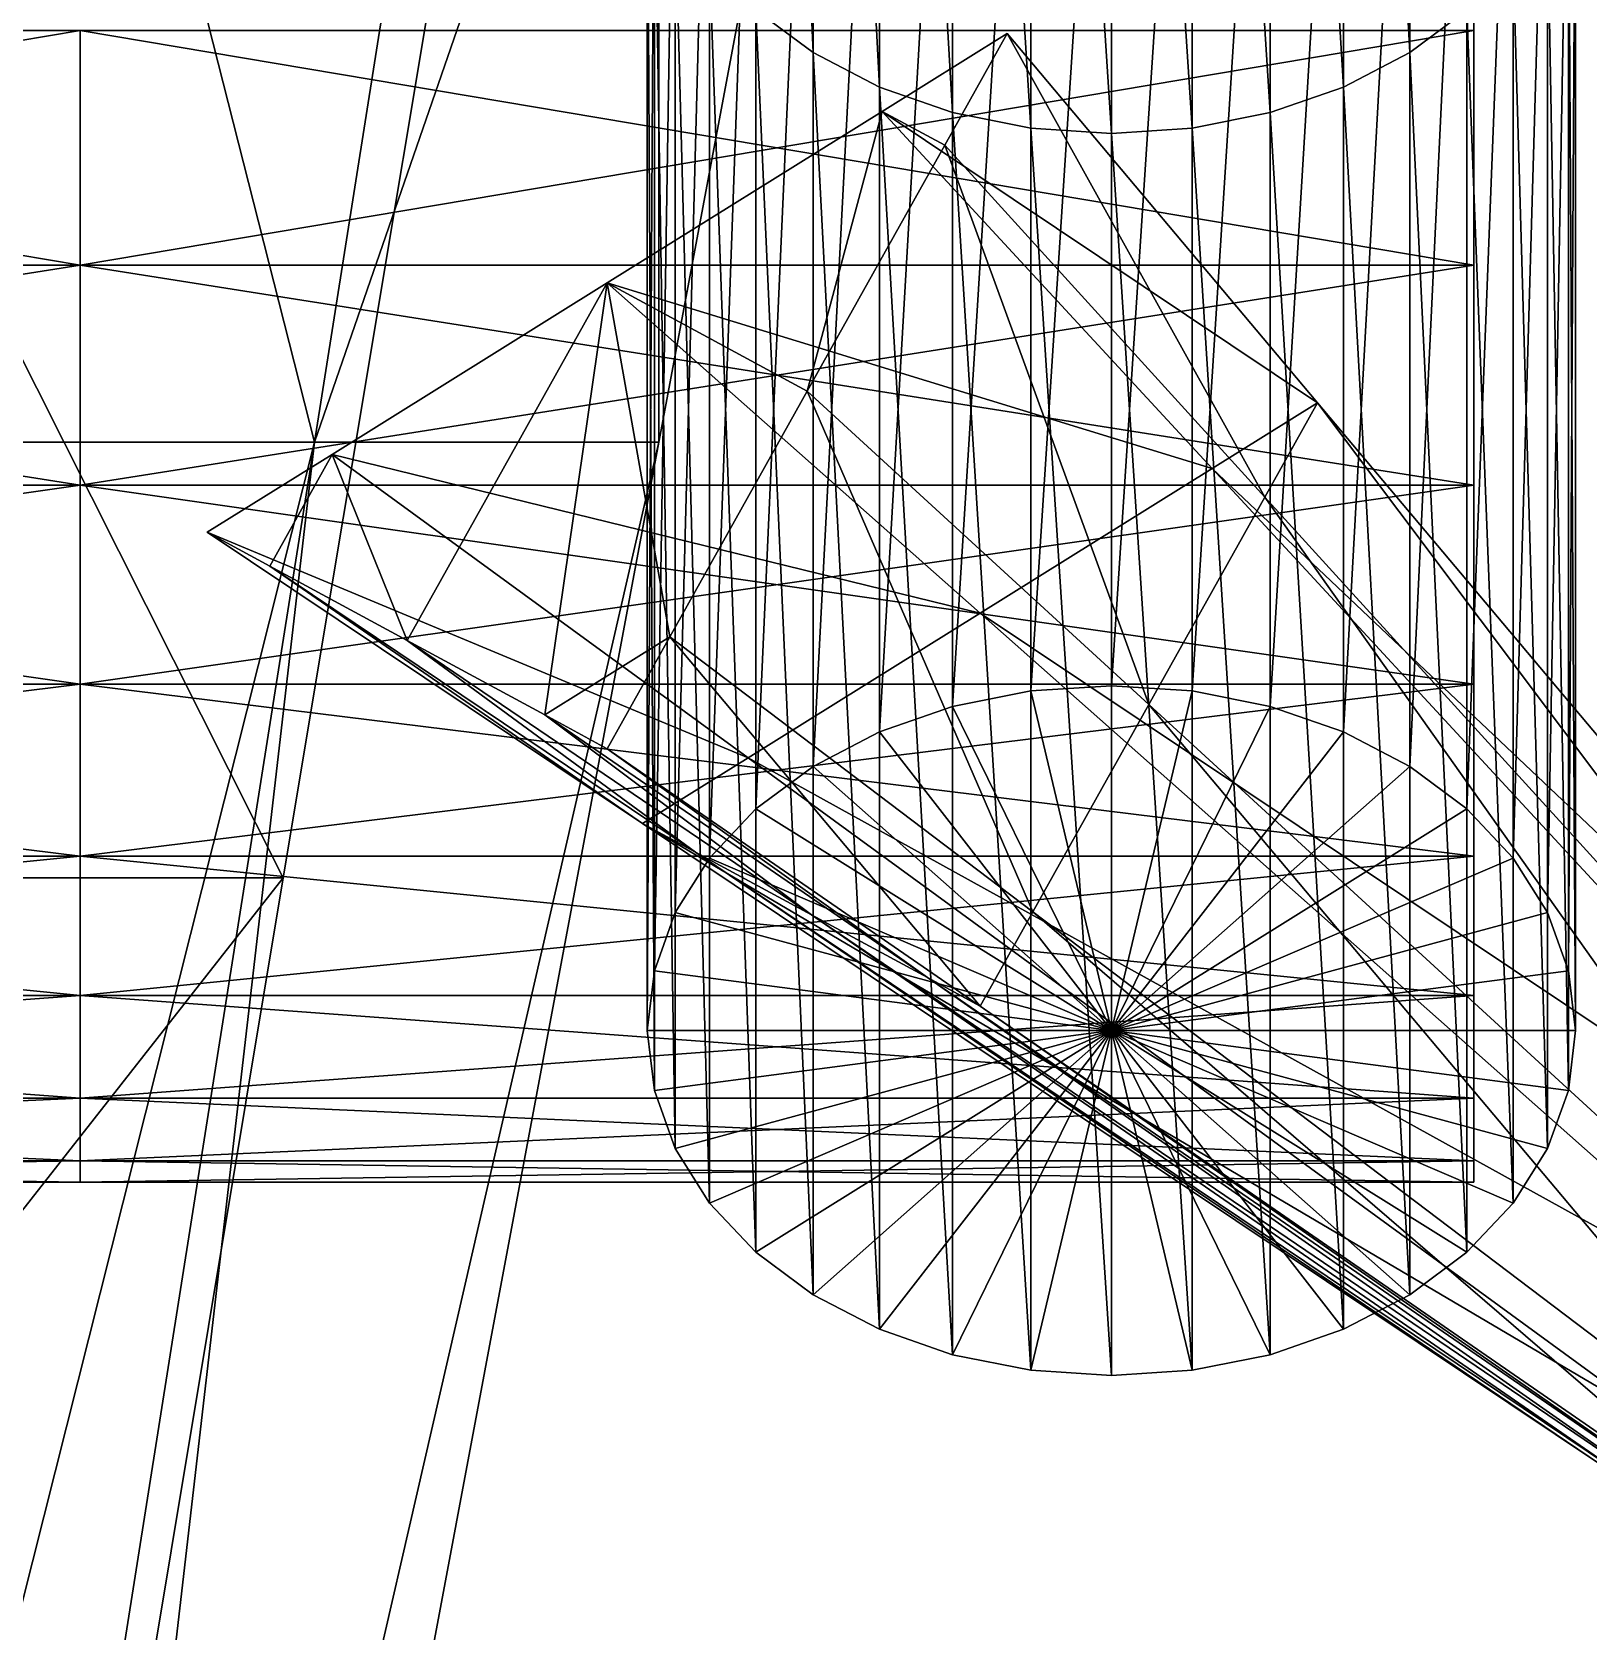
# Model space of a CAD drawing. Header units: metres. Extents: x -1.99 to 2.18, y -3.57 to 1.69.
# Drawn here: x 1.5396 to 1.8746, y 0.7754 to 1.1196 of the extents above; entities that cross this region are included whole.
import ezdxf

# ---------------------------------------------------------------- set-up
doc = ezdxf.new("R2010")
doc.units = ezdxf.units.M

msp = doc.modelspace()

# ---------------------------------------------------------------- linework, layer by layer
at = {"layer": 'Cylinder 2'}
for points in [[(1.69547, 1.39166, -0.33993), (1.70778, 1.11513, -0.05121), (1.70778, 1.38251, -0.34817)], [(1.69547, 1.39166, -0.33993), (1.69547, 1.12428, -0.04297), (1.70778, 1.11513, -0.05121)], [(1.70778, 1.38251, -0.34817), (1.72205, 1.10771, -0.05789), (1.72205, 1.37509, -0.35485)], [(1.70778, 1.38251, -0.34817), (1.70778, 1.11513, -0.05121), (1.72205, 1.10771, -0.05789)], [(1.82195, 1.37509, -0.35485), (1.83621, 1.11513, -0.05121), (1.83621, 1.38251, -0.34817)], [(1.83621, 1.38251, -0.34817), (1.83621, 1.11513, -0.05121), (1.84853, 1.12428, -0.04297)], [(1.72205, 1.37509, -0.35485), (1.73783, 1.10224, -0.06281), (1.73783, 1.36962, -0.35978)], [(1.72205, 1.37509, -0.35485), (1.72205, 1.10771, -0.05789), (1.73783, 1.10224, -0.06281)], [(1.80617, 1.36962, -0.35978), (1.82195, 1.10771, -0.05789), (1.82195, 1.37509, -0.35485)], [(1.82195, 1.37509, -0.35485), (1.82195, 1.10771, -0.05789), (1.83621, 1.11513, -0.05121)], [(1.73783, 1.36962, -0.35978), (1.75465, 1.09889, -0.06583), (1.75465, 1.36627, -0.36279)], [(1.73783, 1.36962, -0.35978), (1.73783, 1.10224, -0.06281), (1.75465, 1.09889, -0.06583)], [(1.78935, 1.36627, -0.36279), (1.80617, 1.10224, -0.06281), (1.80617, 1.36962, -0.35978)], [(1.80617, 1.36962, -0.35978), (1.80617, 1.10224, -0.06281), (1.82195, 1.10771, -0.05789)], [(1.75465, 1.36627, -0.36279), (1.772, 1.09776, -0.06685), (1.772, 1.36515, -0.36381)], [(1.75465, 1.36627, -0.36279), (1.75465, 1.09889, -0.06583), (1.772, 1.09776, -0.06685)], [(1.772, 1.36515, -0.36381), (1.78935, 1.09889, -0.06583), (1.78935, 1.36627, -0.36279)], [(1.772, 1.36515, -0.36381), (1.772, 1.09776, -0.06685), (1.78935, 1.09889, -0.06583)], [(1.78935, 1.36627, -0.36279), (1.78935, 1.09889, -0.06583), (1.80617, 1.10224, -0.06281)], [(1.772, 1.24624, 0.06685), (1.75465, 0.97773, 0.36279), (1.75465, 1.24511, 0.06583)], [(1.772, 1.24624, 0.06685), (1.772, 0.97886, 0.36381), (1.75465, 0.97773, 0.36279)], [(1.78935, 1.24511, 0.06583), (1.772, 0.97886, 0.36381), (1.772, 1.24624, 0.06685)], [(1.75465, 1.24511, 0.06583), (1.73783, 0.97438, 0.35978), (1.73783, 1.24176, 0.06281)], [(1.75465, 1.24511, 0.06583), (1.75465, 0.97773, 0.36279), (1.73783, 0.97438, 0.35978)], [(1.78935, 1.24511, 0.06583), (1.78935, 0.97773, 0.36279), (1.772, 0.97886, 0.36381)], [(1.80617, 1.24176, 0.06281), (1.78935, 0.97773, 0.36279), (1.78935, 1.24511, 0.06583)], [(1.73783, 1.24176, 0.06281), (1.72205, 0.96891, 0.35485), (1.72205, 1.23629, 0.05789)], [(1.73783, 1.24176, 0.06281), (1.73783, 0.97438, 0.35978), (1.72205, 0.96891, 0.35485)], [(1.80617, 1.24176, 0.06281), (1.80617, 0.97438, 0.35978), (1.78935, 0.97773, 0.36279)], [(1.82195, 1.23629, 0.05789), (1.80617, 0.97438, 0.35978), (1.80617, 1.24176, 0.06281)], [(1.72205, 1.23629, 0.05789), (1.70778, 0.96149, 0.34817), (1.70778, 1.22887, 0.05121)], [(1.72205, 1.23629, 0.05789), (1.72205, 0.96891, 0.35485), (1.70778, 0.96149, 0.34817)], [(1.82195, 1.23629, 0.05789), (1.82195, 0.96891, 0.35485), (1.80617, 0.97438, 0.35978)], [(1.83621, 1.22887, 0.05121), (1.82195, 0.96891, 0.35485), (1.82195, 1.23629, 0.05789)], [(1.70778, 1.22887, 0.05121), (1.69547, 0.95234, 0.33993), (1.69547, 1.21972, 0.04297)], [(1.70778, 1.22887, 0.05121), (1.70778, 0.96149, 0.34817), (1.69547, 0.95234, 0.33993)], [(1.83621, 1.22887, 0.05121), (1.83621, 0.96149, 0.34817), (1.82195, 0.96891, 0.35485)], [(1.84853, 1.21972, 0.04297), (1.83621, 0.96149, 0.34817), (1.83621, 1.22887, 0.05121)], [(1.69547, 1.21972, 0.04297), (1.68548, 0.94174, 0.33038), (1.68548, 1.20912, 0.03342)], [(1.69547, 1.21972, 0.04297), (1.69547, 0.95234, 0.33993), (1.68548, 0.94174, 0.33038)], [(1.84853, 1.21972, 0.04297), (1.84853, 0.95234, 0.33993), (1.83621, 0.96149, 0.34817)], [(1.85851, 1.20912, 0.03342), (1.84853, 0.95234, 0.33993), (1.84853, 1.21972, 0.04297)], [(1.68548, 1.20912, 0.03342), (1.67812, 0.93001, 0.31982), (1.67812, 1.19739, 0.02286)], [(1.68548, 1.20912, 0.03342), (1.68548, 0.94174, 0.33038), (1.67812, 0.93001, 0.31982)], [(1.85851, 1.20912, 0.03342), (1.85851, 0.94174, 0.33038), (1.84853, 0.95234, 0.33993)], [(1.86587, 1.19739, 0.02286), (1.85851, 0.94174, 0.33038), (1.85851, 1.20912, 0.03342)], [(1.67812, 1.19739, 0.02286), (1.67362, 0.91751, 0.30857), (1.67362, 1.18489, 0.01161)], [(1.67812, 1.19739, 0.02286), (1.67812, 0.93001, 0.31982), (1.67362, 0.91751, 0.30857)], [(1.86587, 1.19739, 0.02286), (1.86587, 0.93001, 0.31982), (1.85851, 0.94174, 0.33038)], [(1.87038, 1.18489, 0.01161), (1.86587, 0.93001, 0.31982), (1.86587, 1.19739, 0.02286)], [(1.67362, 1.18489, 0.01161), (1.6721, 0.90462, 0.29696), (1.6721, 1.172, 0)], [(1.67362, 1.18489, 0.01161), (1.67362, 0.91751, 0.30857), (1.6721, 0.90462, 0.29696)], [(1.87038, 1.18489, 0.01161), (1.87038, 0.91751, 0.30857), (1.86587, 0.93001, 0.31982)], [(1.8719, 1.172, 0), (1.87038, 0.91751, 0.30857), (1.87038, 1.18489, 0.01161)], [(1.6721, 1.172, 0), (1.67362, 0.89172, 0.28535), (1.67362, 1.15911, -0.01161)], [(1.6721, 1.172, 0), (1.6721, 0.90462, 0.29696), (1.67362, 0.89172, 0.28535)], [(1.8719, 1.172, 0), (1.8719, 0.90462, 0.29696), (1.87038, 0.91751, 0.30857)], [(1.87038, 1.15911, -0.01161), (1.8719, 0.90462, 0.29696), (1.8719, 1.172, 0)], [(1.67362, 1.15911, -0.01161), (1.67812, 0.87922, 0.2741), (1.67812, 1.14661, -0.02286)], [(1.67362, 1.15911, -0.01161), (1.67362, 0.89172, 0.28535), (1.67812, 0.87922, 0.2741)], [(1.86587, 1.14661, -0.02286), (1.87038, 0.89172, 0.28535), (1.87038, 1.15911, -0.01161)], [(1.87038, 1.15911, -0.01161), (1.87038, 0.89172, 0.28535), (1.8719, 0.90462, 0.29696)], [(1.67812, 1.14661, -0.02286), (1.68548, 0.8675, 0.26354), (1.68548, 1.13488, -0.03342)], [(1.67812, 1.14661, -0.02286), (1.67812, 0.87922, 0.2741), (1.68548, 0.8675, 0.26354)], [(1.85851, 1.13488, -0.03342), (1.86587, 0.87922, 0.2741), (1.86587, 1.14661, -0.02286)], [(1.86587, 1.14661, -0.02286), (1.86587, 0.87922, 0.2741), (1.87038, 0.89172, 0.28535)], [(1.68548, 1.13488, -0.03342), (1.69547, 0.8569, 0.25399), (1.69547, 1.12428, -0.04297)], [(1.68548, 1.13488, -0.03342), (1.68548, 0.8675, 0.26354), (1.69547, 0.8569, 0.25399)], [(1.84853, 1.12428, -0.04297), (1.85851, 0.8675, 0.26354), (1.85851, 1.13488, -0.03342)], [(1.85851, 1.13488, -0.03342), (1.85851, 0.8675, 0.26354), (1.86587, 0.87922, 0.2741)], [(1.69547, 1.12428, -0.04297), (1.70778, 0.84774, 0.24575), (1.70778, 1.11513, -0.05121)], [(1.69547, 1.12428, -0.04297), (1.69547, 0.8569, 0.25399), (1.70778, 0.84774, 0.24575)], [(1.83621, 1.11513, -0.05121), (1.84853, 0.8569, 0.25399), (1.84853, 1.12428, -0.04297)], [(1.84853, 1.12428, -0.04297), (1.84853, 0.8569, 0.25399), (1.85851, 0.8675, 0.26354)], [(1.70778, 1.11513, -0.05121), (1.72205, 0.84032, 0.23907), (1.72205, 1.10771, -0.05789)], [(1.70778, 1.11513, -0.05121), (1.70778, 0.84774, 0.24575), (1.72205, 0.84032, 0.23907)], [(1.82195, 1.10771, -0.05789), (1.83621, 0.84774, 0.24575), (1.83621, 1.11513, -0.05121)], [(1.83621, 1.11513, -0.05121), (1.83621, 0.84774, 0.24575), (1.84853, 0.8569, 0.25399)], [(1.72205, 1.10771, -0.05789), (1.73783, 0.83485, 0.23415), (1.73783, 1.10224, -0.06281)], [(1.72205, 1.10771, -0.05789), (1.72205, 0.84032, 0.23907), (1.73783, 0.83485, 0.23415)], [(1.80617, 1.10224, -0.06281), (1.82195, 0.84032, 0.23907), (1.82195, 1.10771, -0.05789)], [(1.82195, 1.10771, -0.05789), (1.82195, 0.84032, 0.23907), (1.83621, 0.84774, 0.24575)], [(1.73783, 1.10224, -0.06281), (1.75465, 0.8315, 0.23113), (1.75465, 1.09889, -0.06583)], [(1.73783, 1.10224, -0.06281), (1.73783, 0.83485, 0.23415), (1.75465, 0.8315, 0.23113)], [(1.78935, 1.09889, -0.06583), (1.80617, 0.83485, 0.23415), (1.80617, 1.10224, -0.06281)], [(1.80617, 1.10224, -0.06281), (1.80617, 0.83485, 0.23415), (1.82195, 0.84032, 0.23907)], [(1.75465, 1.09889, -0.06583), (1.772, 0.83038, 0.23011), (1.772, 1.09776, -0.06685)], [(1.75465, 1.09889, -0.06583), (1.75465, 0.8315, 0.23113), (1.772, 0.83038, 0.23011)], [(1.772, 1.09776, -0.06685), (1.78935, 0.8315, 0.23113), (1.78935, 1.09889, -0.06583)], [(1.78935, 1.09889, -0.06583), (1.78935, 0.8315, 0.23113), (1.80617, 0.83485, 0.23415)], [(1.772, 1.09776, -0.06685), (1.772, 0.83038, 0.23011), (1.78935, 0.8315, 0.23113)], [(1.75465, 0.97773, 0.36279), (1.73783, 0.97438, 0.35978), (1.73783, 0.97438, 0.35978)], [(1.75465, 0.97773, 0.36279), (1.75465, 0.97773, 0.36279), (1.73783, 0.97438, 0.35978)], [(1.75465, 0.97773, 0.36279), (1.772, 0.90462, 0.29696), (1.73783, 0.97438, 0.35978)], [(1.772, 0.97886, 0.36381), (1.75465, 0.97773, 0.36279), (1.75465, 0.97773, 0.36279)], [(1.772, 0.97886, 0.36381), (1.772, 0.97886, 0.36381), (1.75465, 0.97773, 0.36279)], [(1.772, 0.97886, 0.36381), (1.772, 0.90462, 0.29696), (1.75465, 0.97773, 0.36279)], [(1.75465, 0.97773, 0.36279), (1.772, 0.90462, 0.29696), (1.772, 0.90462, 0.29696)], [(1.772, 0.97886, 0.36381), (1.772, 0.90462, 0.29696), (1.772, 0.90462, 0.29696)], [(1.78935, 0.97773, 0.36279), (1.772, 0.97886, 0.36381), (1.772, 0.97886, 0.36381)], [(1.78935, 0.97773, 0.36279), (1.78935, 0.97773, 0.36279), (1.772, 0.97886, 0.36381)], [(1.78935, 0.97773, 0.36279), (1.772, 0.90462, 0.29696), (1.772, 0.97886, 0.36381)], [(1.78935, 0.97773, 0.36279), (1.772, 0.90462, 0.29696), (1.772, 0.90462, 0.29696)], [(1.80617, 0.97438, 0.35978), (1.772, 0.90462, 0.29696), (1.78935, 0.97773, 0.36279)], [(1.80617, 0.97438, 0.35978), (1.78935, 0.97773, 0.36279), (1.78935, 0.97773, 0.36279)], [(1.80617, 0.97438, 0.35978), (1.80617, 0.97438, 0.35978), (1.78935, 0.97773, 0.36279)], [(1.73783, 0.97438, 0.35978), (1.72205, 0.96891, 0.35485), (1.72205, 0.96891, 0.35485)], [(1.73783, 0.97438, 0.35978), (1.73783, 0.97438, 0.35978), (1.72205, 0.96891, 0.35485)], [(1.73783, 0.97438, 0.35978), (1.772, 0.90462, 0.29696), (1.72205, 0.96891, 0.35485)], [(1.73783, 0.97438, 0.35978), (1.772, 0.90462, 0.29696), (1.772, 0.90462, 0.29696)], [(1.80617, 0.97438, 0.35978), (1.772, 0.90462, 0.29696), (1.772, 0.90462, 0.29696)], [(1.82195, 0.96891, 0.35485), (1.772, 0.90462, 0.29696), (1.80617, 0.97438, 0.35978)], [(1.82195, 0.96891, 0.35485), (1.80617, 0.97438, 0.35978), (1.80617, 0.97438, 0.35978)], [(1.82195, 0.96891, 0.35485), (1.82195, 0.96891, 0.35485), (1.80617, 0.97438, 0.35978)], [(1.72205, 0.96891, 0.35485), (1.70778, 0.96149, 0.34817), (1.70778, 0.96149, 0.34817)], [(1.72205, 0.96891, 0.35485), (1.72205, 0.96891, 0.35485), (1.70778, 0.96149, 0.34817)], [(1.72205, 0.96891, 0.35485), (1.772, 0.90462, 0.29696), (1.70778, 0.96149, 0.34817)], [(1.72205, 0.96891, 0.35485), (1.772, 0.90462, 0.29696), (1.772, 0.90462, 0.29696)], [(1.82195, 0.96891, 0.35485), (1.772, 0.90462, 0.29696), (1.772, 0.90462, 0.29696)], [(1.83621, 0.96149, 0.34817), (1.772, 0.90462, 0.29696), (1.82195, 0.96891, 0.35485)], [(1.83621, 0.96149, 0.34817), (1.82195, 0.96891, 0.35485), (1.82195, 0.96891, 0.35485)], [(1.83621, 0.96149, 0.34817), (1.83621, 0.96149, 0.34817), (1.82195, 0.96891, 0.35485)], [(1.70778, 0.96149, 0.34817), (1.69547, 0.95234, 0.33993), (1.69547, 0.95234, 0.33993)], [(1.70778, 0.96149, 0.34817), (1.70778, 0.96149, 0.34817), (1.69547, 0.95234, 0.33993)], [(1.70778, 0.96149, 0.34817), (1.772, 0.90462, 0.29696), (1.69547, 0.95234, 0.33993)], [(1.70778, 0.96149, 0.34817), (1.772, 0.90462, 0.29696), (1.772, 0.90462, 0.29696)], [(1.83621, 0.96149, 0.34817), (1.772, 0.90462, 0.29696), (1.772, 0.90462, 0.29696)], [(1.84853, 0.95234, 0.33993), (1.772, 0.90462, 0.29696), (1.83621, 0.96149, 0.34817)], [(1.84853, 0.95234, 0.33993), (1.83621, 0.96149, 0.34817), (1.83621, 0.96149, 0.34817)], [(1.84853, 0.95234, 0.33993), (1.84853, 0.95234, 0.33993), (1.83621, 0.96149, 0.34817)], [(1.69547, 0.95234, 0.33993), (1.68548, 0.94174, 0.33038), (1.68548, 0.94174, 0.33038)], [(1.69547, 0.95234, 0.33993), (1.69547, 0.95234, 0.33993), (1.68548, 0.94174, 0.33038)], [(1.69547, 0.95234, 0.33993), (1.772, 0.90462, 0.29696), (1.68548, 0.94174, 0.33038)], [(1.69547, 0.95234, 0.33993), (1.772, 0.90462, 0.29696), (1.772, 0.90462, 0.29696)], [(1.85851, 0.94174, 0.33038), (1.772, 0.90462, 0.29696), (1.84853, 0.95234, 0.33993)], [(1.84853, 0.95234, 0.33993), (1.772, 0.90462, 0.29696), (1.772, 0.90462, 0.29696)], [(1.85851, 0.94174, 0.33038), (1.84853, 0.95234, 0.33993), (1.84853, 0.95234, 0.33993)], [(1.85851, 0.94174, 0.33038), (1.85851, 0.94174, 0.33038), (1.84853, 0.95234, 0.33993)], [(1.68548, 0.94174, 0.33038), (1.67812, 0.93001, 0.31982), (1.67812, 0.93001, 0.31982)], [(1.68548, 0.94174, 0.33038), (1.68548, 0.94174, 0.33038), (1.67812, 0.93001, 0.31982)], [(1.68548, 0.94174, 0.33038), (1.772, 0.90462, 0.29696), (1.67812, 0.93001, 0.31982)], [(1.68548, 0.94174, 0.33038), (1.772, 0.90462, 0.29696), (1.772, 0.90462, 0.29696)], [(1.85851, 0.94174, 0.33038), (1.772, 0.90462, 0.29696), (1.772, 0.90462, 0.29696)], [(1.86587, 0.93001, 0.31982), (1.772, 0.90462, 0.29696), (1.85851, 0.94174, 0.33038)], [(1.86587, 0.93001, 0.31982), (1.85851, 0.94174, 0.33038), (1.85851, 0.94174, 0.33038)], [(1.86587, 0.93001, 0.31982), (1.86587, 0.93001, 0.31982), (1.85851, 0.94174, 0.33038)], [(1.67812, 0.93001, 0.31982), (1.67362, 0.91751, 0.30857), (1.67362, 0.91751, 0.30857)], [(1.67812, 0.93001, 0.31982), (1.67812, 0.93001, 0.31982), (1.67362, 0.91751, 0.30857)], [(1.67812, 0.93001, 0.31982), (1.772, 0.90462, 0.29696), (1.67362, 0.91751, 0.30857)], [(1.67812, 0.93001, 0.31982), (1.772, 0.90462, 0.29696), (1.772, 0.90462, 0.29696)], [(1.86587, 0.93001, 0.31982), (1.772, 0.90462, 0.29696), (1.772, 0.90462, 0.29696)], [(1.87038, 0.91751, 0.30857), (1.772, 0.90462, 0.29696), (1.86587, 0.93001, 0.31982)], [(1.87038, 0.91751, 0.30857), (1.86587, 0.93001, 0.31982), (1.86587, 0.93001, 0.31982)], [(1.87038, 0.91751, 0.30857), (1.87038, 0.91751, 0.30857), (1.86587, 0.93001, 0.31982)], [(1.67362, 0.91751, 0.30857), (1.6721, 0.90462, 0.29696), (1.6721, 0.90462, 0.29696)], [(1.67362, 0.91751, 0.30857), (1.67362, 0.91751, 0.30857), (1.6721, 0.90462, 0.29696)], [(1.67362, 0.91751, 0.30857), (1.772, 0.90462, 0.29696), (1.6721, 0.90462, 0.29696)], [(1.67362, 0.91751, 0.30857), (1.772, 0.90462, 0.29696), (1.772, 0.90462, 0.29696)], [(1.87038, 0.91751, 0.30857), (1.772, 0.90462, 0.29696), (1.772, 0.90462, 0.29696)], [(1.8719, 0.90462, 0.29696), (1.772, 0.90462, 0.29696), (1.87038, 0.91751, 0.30857)], [(1.8719, 0.90462, 0.29696), (1.87038, 0.91751, 0.30857), (1.87038, 0.91751, 0.30857)], [(1.8719, 0.90462, 0.29696), (1.8719, 0.90462, 0.29696), (1.87038, 0.91751, 0.30857)], [(1.6721, 0.90462, 0.29696), (1.67362, 0.89172, 0.28535), (1.67362, 0.89172, 0.28535)], [(1.6721, 0.90462, 0.29696), (1.6721, 0.90462, 0.29696), (1.67362, 0.89172, 0.28535)], [(1.6721, 0.90462, 0.29696), (1.772, 0.90462, 0.29696), (1.67362, 0.89172, 0.28535)], [(1.6721, 0.90462, 0.29696), (1.772, 0.90462, 0.29696), (1.772, 0.90462, 0.29696)], [(1.67362, 0.89172, 0.28535), (1.772, 0.90462, 0.29696), (1.67812, 0.87922, 0.2741)], [(1.67362, 0.89172, 0.28535), (1.772, 0.90462, 0.29696), (1.772, 0.90462, 0.29696)], [(1.67812, 0.87922, 0.2741), (1.772, 0.90462, 0.29696), (1.68548, 0.8675, 0.26354)], [(1.67812, 0.87922, 0.2741), (1.772, 0.90462, 0.29696), (1.772, 0.90462, 0.29696)], [(1.68548, 0.8675, 0.26354), (1.772, 0.90462, 0.29696), (1.69547, 0.8569, 0.25399)], [(1.68548, 0.8675, 0.26354), (1.772, 0.90462, 0.29696), (1.772, 0.90462, 0.29696)], [(1.69547, 0.8569, 0.25399), (1.772, 0.90462, 0.29696), (1.70778, 0.84774, 0.24575)], [(1.69547, 0.8569, 0.25399), (1.772, 0.90462, 0.29696), (1.772, 0.90462, 0.29696)], [(1.70778, 0.84774, 0.24575), (1.772, 0.90462, 0.29696), (1.72205, 0.84032, 0.23907)], [(1.70778, 0.84774, 0.24575), (1.772, 0.90462, 0.29696), (1.772, 0.90462, 0.29696)], [(1.72205, 0.84032, 0.23907), (1.772, 0.90462, 0.29696), (1.73783, 0.83485, 0.23415)], [(1.72205, 0.84032, 0.23907), (1.772, 0.90462, 0.29696), (1.772, 0.90462, 0.29696)], [(1.73783, 0.83485, 0.23415), (1.772, 0.90462, 0.29696), (1.75465, 0.8315, 0.23113)], [(1.73783, 0.83485, 0.23415), (1.772, 0.90462, 0.29696), (1.772, 0.90462, 0.29696)], [(1.75465, 0.8315, 0.23113), (1.772, 0.90462, 0.29696), (1.772, 0.83038, 0.23011)], [(1.75465, 0.8315, 0.23113), (1.772, 0.90462, 0.29696), (1.772, 0.90462, 0.29696)], [(1.8719, 0.90462, 0.29696), (1.772, 0.90462, 0.29696), (1.772, 0.90462, 0.29696)], [(1.87038, 0.89172, 0.28535), (1.772, 0.90462, 0.29696), (1.8719, 0.90462, 0.29696)], [(1.87038, 0.89172, 0.28535), (1.772, 0.90462, 0.29696), (1.772, 0.90462, 0.29696)], [(1.86587, 0.87922, 0.2741), (1.772, 0.90462, 0.29696), (1.87038, 0.89172, 0.28535)], [(1.86587, 0.87922, 0.2741), (1.772, 0.90462, 0.29696), (1.772, 0.90462, 0.29696)], [(1.85851, 0.8675, 0.26354), (1.772, 0.90462, 0.29696), (1.86587, 0.87922, 0.2741)], [(1.85851, 0.8675, 0.26354), (1.772, 0.90462, 0.29696), (1.772, 0.90462, 0.29696)], [(1.84853, 0.8569, 0.25399), (1.772, 0.90462, 0.29696), (1.85851, 0.8675, 0.26354)], [(1.84853, 0.8569, 0.25399), (1.772, 0.90462, 0.29696), (1.772, 0.90462, 0.29696)], [(1.83621, 0.84774, 0.24575), (1.772, 0.90462, 0.29696), (1.84853, 0.8569, 0.25399)], [(1.83621, 0.84774, 0.24575), (1.772, 0.90462, 0.29696), (1.772, 0.90462, 0.29696)], [(1.82195, 0.84032, 0.23907), (1.772, 0.90462, 0.29696), (1.83621, 0.84774, 0.24575)], [(1.82195, 0.84032, 0.23907), (1.772, 0.90462, 0.29696), (1.772, 0.90462, 0.29696)], [(1.80617, 0.83485, 0.23415), (1.772, 0.90462, 0.29696), (1.82195, 0.84032, 0.23907)], [(1.80617, 0.83485, 0.23415), (1.772, 0.90462, 0.29696), (1.772, 0.90462, 0.29696)], [(1.78935, 0.8315, 0.23113), (1.772, 0.90462, 0.29696), (1.80617, 0.83485, 0.23415)], [(1.78935, 0.8315, 0.23113), (1.772, 0.90462, 0.29696), (1.772, 0.90462, 0.29696)], [(1.772, 0.83038, 0.23011), (1.772, 0.90462, 0.29696), (1.78935, 0.8315, 0.23113)], [(1.772, 0.83038, 0.23011), (1.772, 0.90462, 0.29696), (1.772, 0.90462, 0.29696)], [(1.87038, 0.89172, 0.28535), (1.8719, 0.90462, 0.29696), (1.8719, 0.90462, 0.29696)], [(1.87038, 0.89172, 0.28535), (1.87038, 0.89172, 0.28535), (1.8719, 0.90462, 0.29696)], [(1.67362, 0.89172, 0.28535), (1.67812, 0.87922, 0.2741), (1.67812, 0.87922, 0.2741)], [(1.67362, 0.89172, 0.28535), (1.67362, 0.89172, 0.28535), (1.67812, 0.87922, 0.2741)], [(1.86587, 0.87922, 0.2741), (1.87038, 0.89172, 0.28535), (1.87038, 0.89172, 0.28535)], [(1.86587, 0.87922, 0.2741), (1.86587, 0.87922, 0.2741), (1.87038, 0.89172, 0.28535)], [(1.67812, 0.87922, 0.2741), (1.68548, 0.8675, 0.26354), (1.68548, 0.8675, 0.26354)], [(1.67812, 0.87922, 0.2741), (1.67812, 0.87922, 0.2741), (1.68548, 0.8675, 0.26354)], [(1.85851, 0.8675, 0.26354), (1.86587, 0.87922, 0.2741), (1.86587, 0.87922, 0.2741)], [(1.85851, 0.8675, 0.26354), (1.85851, 0.8675, 0.26354), (1.86587, 0.87922, 0.2741)], [(1.68548, 0.8675, 0.26354), (1.69547, 0.8569, 0.25399), (1.69547, 0.8569, 0.25399)], [(1.68548, 0.8675, 0.26354), (1.68548, 0.8675, 0.26354), (1.69547, 0.8569, 0.25399)], [(1.84853, 0.8569, 0.25399), (1.85851, 0.8675, 0.26354), (1.85851, 0.8675, 0.26354)], [(1.84853, 0.8569, 0.25399), (1.84853, 0.8569, 0.25399), (1.85851, 0.8675, 0.26354)], [(1.69547, 0.8569, 0.25399), (1.70778, 0.84774, 0.24575), (1.70778, 0.84774, 0.24575)], [(1.69547, 0.8569, 0.25399), (1.69547, 0.8569, 0.25399), (1.70778, 0.84774, 0.24575)], [(1.83621, 0.84774, 0.24575), (1.84853, 0.8569, 0.25399), (1.84853, 0.8569, 0.25399)], [(1.83621, 0.84774, 0.24575), (1.83621, 0.84774, 0.24575), (1.84853, 0.8569, 0.25399)], [(1.70778, 0.84774, 0.24575), (1.72205, 0.84032, 0.23907), (1.72205, 0.84032, 0.23907)], [(1.70778, 0.84774, 0.24575), (1.70778, 0.84774, 0.24575), (1.72205, 0.84032, 0.23907)], [(1.82195, 0.84032, 0.23907), (1.83621, 0.84774, 0.24575), (1.83621, 0.84774, 0.24575)], [(1.82195, 0.84032, 0.23907), (1.82195, 0.84032, 0.23907), (1.83621, 0.84774, 0.24575)], [(1.72205, 0.84032, 0.23907), (1.73783, 0.83485, 0.23415), (1.73783, 0.83485, 0.23415)], [(1.72205, 0.84032, 0.23907), (1.72205, 0.84032, 0.23907), (1.73783, 0.83485, 0.23415)], [(1.80617, 0.83485, 0.23415), (1.82195, 0.84032, 0.23907), (1.82195, 0.84032, 0.23907)], [(1.80617, 0.83485, 0.23415), (1.80617, 0.83485, 0.23415), (1.82195, 0.84032, 0.23907)], [(1.73783, 0.83485, 0.23415), (1.75465, 0.8315, 0.23113), (1.75465, 0.8315, 0.23113)], [(1.73783, 0.83485, 0.23415), (1.73783, 0.83485, 0.23415), (1.75465, 0.8315, 0.23113)], [(1.78935, 0.8315, 0.23113), (1.80617, 0.83485, 0.23415), (1.80617, 0.83485, 0.23415)], [(1.78935, 0.8315, 0.23113), (1.78935, 0.8315, 0.23113), (1.80617, 0.83485, 0.23415)], [(1.75465, 0.8315, 0.23113), (1.772, 0.83038, 0.23011), (1.772, 0.83038, 0.23011)], [(1.75465, 0.8315, 0.23113), (1.75465, 0.8315, 0.23113), (1.772, 0.83038, 0.23011)], [(1.772, 0.83038, 0.23011), (1.78935, 0.8315, 0.23113), (1.78935, 0.8315, 0.23113)], [(1.772, 0.83038, 0.23011), (1.772, 0.83038, 0.23011), (1.78935, 0.8315, 0.23113)]]:
    msp.add_3dface(points, dxfattribs=at)
at = {"layer": 'Cylinder 3'}
for points in [[(1.85, 1.172, 0), (1.85, 1.06939, 0.28191), (1.85, 1.11991, 0.29544)], [(1.85, 1.172, 0), (1.85, 1.06939, 0.28191), (1.85, 1.172, 0)], [(1.85, 1.172, 0), (1.85, 1.022, 0.25981), (1.85, 1.06939, 0.28191)], [(1.85, 1.172, 0), (1.85, 1.022, 0.25981), (1.85, 1.172, 0)], [(1.85, 1.172, 0), (1.85, 0.97916, 0.22981), (1.85, 1.022, 0.25981)], [(1.85, 1.172, 0), (1.85, 0.97916, 0.22981), (1.85, 1.172, 0)], [(1.85, 1.172, 0), (1.85, 0.94219, 0.19284), (1.85, 0.97916, 0.22981)], [(1.85, 1.172, 0), (1.85, 0.94219, 0.19284), (1.85, 1.172, 0)], [(1.85, 1.172, 0), (1.85, 0.91219, 0.15), (1.85, 0.94219, 0.19284)], [(1.85, 1.172, 0), (1.85, 0.91219, 0.15), (1.85, 1.172, 0)], [(1.85, 1.172, 0), (1.85, 0.89009, 0.10261), (1.85, 0.91219, 0.15)], [(1.85, 1.172, 0), (1.85, 0.89009, 0.10261), (1.85, 1.172, 0)], [(1.85, 1.172, 0), (1.85, 0.87656, 0.05209), (1.85, 0.89009, 0.10261)], [(1.85, 1.172, 0), (1.85, 0.87656, 0.05209), (1.85, 1.172, 0)], [(1.85, 1.172, 0), (1.85, 0.872, 0), (1.85, 0.87656, 0.05209)], [(1.85, 1.172, 0), (1.85, 0.872, 0), (1.85, 1.172, 0)], [(1.85, 1.172, 0), (1.85, 0.87656, -0.05209), (1.85, 0.872, 0)], [(1.85, 1.172, 0), (1.85, 0.87656, -0.05209), (1.85, 1.172, 0)], [(1.85, 1.172, 0), (1.85, 0.89009, -0.10261), (1.85, 0.87656, -0.05209)], [(1.85, 1.172, 0), (1.85, 0.89009, -0.10261), (1.85, 1.172, 0)], [(1.85, 1.172, 0), (1.85, 0.91219, -0.15), (1.85, 0.89009, -0.10261)], [(1.85, 1.172, 0), (1.85, 0.91219, -0.15), (1.85, 1.172, 0)], [(1.85, 1.172, 0), (1.85, 0.94219, -0.19284), (1.85, 0.91219, -0.15)], [(1.85, 1.172, 0), (1.85, 0.94219, -0.19284), (1.85, 1.172, 0)], [(1.85, 1.172, 0), (1.85, 0.97916, -0.22981), (1.85, 0.94219, -0.19284)], [(1.85, 1.172, 0), (1.85, 0.97916, -0.22981), (1.85, 1.172, 0)], [(1.85, 1.172, 0), (1.85, 1.022, -0.25981), (1.85, 0.97916, -0.22981)], [(1.85, 1.172, 0), (1.85, 1.022, -0.25981), (1.85, 1.172, 0)], [(1.85, 1.172, 0), (1.85, 1.06939, -0.28191), (1.85, 1.022, -0.25981)], [(1.85, 1.172, 0), (1.85, 1.06939, -0.28191), (1.85, 1.172, 0)], [(1.85, 1.172, 0), (1.85, 1.11991, -0.29544), (1.85, 1.06939, -0.28191)], [(1.55, 1.06939, 0.28191), (1.25, 1.11991, 0.29544), (1.55, 1.11991, 0.29544)], [(1.55, 1.06939, 0.28191), (1.25, 1.06939, 0.28191), (1.25, 1.11991, 0.29544)], [(1.55, 1.11991, -0.29544), (1.25, 1.06939, -0.28191), (1.55, 1.06939, -0.28191)], [(1.55, 1.11991, -0.29544), (1.25, 1.11991, -0.29544), (1.25, 1.06939, -0.28191)], [(1.85, 1.06939, 0.28191), (1.55, 1.11991, 0.29544), (1.85, 1.11991, 0.29544)], [(1.85, 1.06939, 0.28191), (1.55, 1.06939, 0.28191), (1.55, 1.11991, 0.29544)], [(1.85, 1.11991, -0.29544), (1.55, 1.06939, -0.28191), (1.85, 1.06939, -0.28191)], [(1.85, 1.11991, -0.29544), (1.55, 1.11991, -0.29544), (1.55, 1.06939, -0.28191)], [(1.85, 1.06939, 0.28191), (1.85, 1.11991, 0.29544), (1.85, 1.11991, 0.29544)], [(1.85, 1.06939, 0.28191), (1.85, 1.06939, 0.28191), (1.85, 1.11991, 0.29544)], [(1.85, 1.11991, -0.29544), (1.85, 1.06939, -0.28191), (1.85, 1.06939, -0.28191)], [(1.85, 1.11991, -0.29544), (1.85, 1.11991, -0.29544), (1.85, 1.06939, -0.28191)], [(1.55, 1.022, 0.25981), (1.25, 1.06939, 0.28191), (1.55, 1.06939, 0.28191)], [(1.55, 1.022, 0.25981), (1.25, 1.022, 0.25981), (1.25, 1.06939, 0.28191)], [(1.55, 1.06939, -0.28191), (1.25, 1.022, -0.25981), (1.55, 1.022, -0.25981)], [(1.55, 1.06939, -0.28191), (1.25, 1.06939, -0.28191), (1.25, 1.022, -0.25981)], [(1.85, 1.022, 0.25981), (1.55, 1.06939, 0.28191), (1.85, 1.06939, 0.28191)], [(1.85, 1.022, 0.25981), (1.55, 1.022, 0.25981), (1.55, 1.06939, 0.28191)], [(1.85, 1.06939, -0.28191), (1.55, 1.022, -0.25981), (1.85, 1.022, -0.25981)], [(1.85, 1.06939, -0.28191), (1.55, 1.06939, -0.28191), (1.55, 1.022, -0.25981)], [(1.85, 1.022, 0.25981), (1.85, 1.06939, 0.28191), (1.85, 1.06939, 0.28191)], [(1.85, 1.022, 0.25981), (1.85, 1.022, 0.25981), (1.85, 1.06939, 0.28191)], [(1.85, 1.06939, -0.28191), (1.85, 1.022, -0.25981), (1.85, 1.022, -0.25981)], [(1.85, 1.06939, -0.28191), (1.85, 1.06939, -0.28191), (1.85, 1.022, -0.25981)], [(1.55, 0.97916, 0.22981), (1.25, 1.022, 0.25981), (1.55, 1.022, 0.25981)], [(1.55, 0.97916, 0.22981), (1.25, 0.97916, 0.22981), (1.25, 1.022, 0.25981)], [(1.55, 1.022, -0.25981), (1.25, 0.97916, -0.22981), (1.55, 0.97916, -0.22981)], [(1.55, 1.022, -0.25981), (1.25, 1.022, -0.25981), (1.25, 0.97916, -0.22981)], [(1.85, 0.97916, 0.22981), (1.55, 1.022, 0.25981), (1.85, 1.022, 0.25981)], [(1.85, 0.97916, 0.22981), (1.55, 0.97916, 0.22981), (1.55, 1.022, 0.25981)], [(1.85, 1.022, -0.25981), (1.55, 0.97916, -0.22981), (1.85, 0.97916, -0.22981)], [(1.85, 1.022, -0.25981), (1.55, 1.022, -0.25981), (1.55, 0.97916, -0.22981)], [(1.85, 0.97916, 0.22981), (1.85, 1.022, 0.25981), (1.85, 1.022, 0.25981)], [(1.85, 0.97916, 0.22981), (1.85, 0.97916, 0.22981), (1.85, 1.022, 0.25981)], [(1.85, 1.022, -0.25981), (1.85, 0.97916, -0.22981), (1.85, 0.97916, -0.22981)], [(1.85, 1.022, -0.25981), (1.85, 1.022, -0.25981), (1.85, 0.97916, -0.22981)], [(1.55, 0.94219, 0.19284), (1.25, 0.97916, 0.22981), (1.55, 0.97916, 0.22981)], [(1.55, 0.94219, 0.19284), (1.25, 0.94219, 0.19284), (1.25, 0.97916, 0.22981)], [(1.55, 0.97916, -0.22981), (1.25, 0.94219, -0.19284), (1.55, 0.94219, -0.19284)], [(1.55, 0.97916, -0.22981), (1.25, 0.97916, -0.22981), (1.25, 0.94219, -0.19284)], [(1.85, 0.94219, 0.19284), (1.55, 0.97916, 0.22981), (1.85, 0.97916, 0.22981)], [(1.85, 0.94219, 0.19284), (1.55, 0.94219, 0.19284), (1.55, 0.97916, 0.22981)], [(1.85, 0.97916, -0.22981), (1.55, 0.94219, -0.19284), (1.85, 0.94219, -0.19284)], [(1.85, 0.97916, -0.22981), (1.55, 0.97916, -0.22981), (1.55, 0.94219, -0.19284)], [(1.85, 0.94219, 0.19284), (1.85, 0.97916, 0.22981), (1.85, 0.97916, 0.22981)], [(1.85, 0.94219, 0.19284), (1.85, 0.94219, 0.19284), (1.85, 0.97916, 0.22981)], [(1.85, 0.97916, -0.22981), (1.85, 0.94219, -0.19284), (1.85, 0.94219, -0.19284)], [(1.85, 0.97916, -0.22981), (1.85, 0.97916, -0.22981), (1.85, 0.94219, -0.19284)], [(1.55, 0.91219, 0.15), (1.25, 0.94219, 0.19284), (1.55, 0.94219, 0.19284)], [(1.55, 0.91219, 0.15), (1.25, 0.91219, 0.15), (1.25, 0.94219, 0.19284)], [(1.55, 0.94219, -0.19284), (1.25, 0.91219, -0.15), (1.55, 0.91219, -0.15)], [(1.55, 0.94219, -0.19284), (1.25, 0.94219, -0.19284), (1.25, 0.91219, -0.15)], [(1.85, 0.91219, 0.15), (1.55, 0.94219, 0.19284), (1.85, 0.94219, 0.19284)], [(1.85, 0.91219, 0.15), (1.55, 0.91219, 0.15), (1.55, 0.94219, 0.19284)], [(1.85, 0.94219, -0.19284), (1.55, 0.91219, -0.15), (1.85, 0.91219, -0.15)], [(1.85, 0.94219, -0.19284), (1.55, 0.94219, -0.19284), (1.55, 0.91219, -0.15)], [(1.85, 0.91219, 0.15), (1.85, 0.94219, 0.19284), (1.85, 0.94219, 0.19284)], [(1.85, 0.91219, 0.15), (1.85, 0.91219, 0.15), (1.85, 0.94219, 0.19284)], [(1.85, 0.94219, -0.19284), (1.85, 0.91219, -0.15), (1.85, 0.91219, -0.15)], [(1.85, 0.94219, -0.19284), (1.85, 0.94219, -0.19284), (1.85, 0.91219, -0.15)], [(1.55, 0.89009, 0.10261), (1.25, 0.91219, 0.15), (1.55, 0.91219, 0.15)], [(1.55, 0.89009, 0.10261), (1.25, 0.89009, 0.10261), (1.25, 0.91219, 0.15)], [(1.55, 0.91219, -0.15), (1.25, 0.89009, -0.10261), (1.55, 0.89009, -0.10261)], [(1.55, 0.91219, -0.15), (1.25, 0.91219, -0.15), (1.25, 0.89009, -0.10261)], [(1.85, 0.89009, 0.10261), (1.55, 0.91219, 0.15), (1.85, 0.91219, 0.15)], [(1.85, 0.89009, 0.10261), (1.55, 0.89009, 0.10261), (1.55, 0.91219, 0.15)], [(1.85, 0.91219, -0.15), (1.55, 0.89009, -0.10261), (1.85, 0.89009, -0.10261)], [(1.85, 0.91219, -0.15), (1.55, 0.91219, -0.15), (1.55, 0.89009, -0.10261)], [(1.85, 0.89009, 0.10261), (1.85, 0.91219, 0.15), (1.85, 0.91219, 0.15)], [(1.85, 0.89009, 0.10261), (1.85, 0.89009, 0.10261), (1.85, 0.91219, 0.15)], [(1.85, 0.91219, -0.15), (1.85, 0.89009, -0.10261), (1.85, 0.89009, -0.10261)], [(1.85, 0.91219, -0.15), (1.85, 0.91219, -0.15), (1.85, 0.89009, -0.10261)], [(1.55, 0.87656, 0.05209), (1.25, 0.89009, 0.10261), (1.55, 0.89009, 0.10261)], [(1.55, 0.87656, 0.05209), (1.25, 0.87656, 0.05209), (1.25, 0.89009, 0.10261)], [(1.55, 0.89009, -0.10261), (1.25, 0.87656, -0.05209), (1.55, 0.87656, -0.05209)], [(1.55, 0.89009, -0.10261), (1.25, 0.89009, -0.10261), (1.25, 0.87656, -0.05209)], [(1.85, 0.87656, 0.05209), (1.55, 0.89009, 0.10261), (1.85, 0.89009, 0.10261)], [(1.85, 0.87656, 0.05209), (1.55, 0.87656, 0.05209), (1.55, 0.89009, 0.10261)], [(1.85, 0.89009, -0.10261), (1.55, 0.87656, -0.05209), (1.85, 0.87656, -0.05209)], [(1.85, 0.89009, -0.10261), (1.55, 0.89009, -0.10261), (1.55, 0.87656, -0.05209)], [(1.85, 0.87656, 0.05209), (1.85, 0.89009, 0.10261), (1.85, 0.89009, 0.10261)], [(1.85, 0.87656, 0.05209), (1.85, 0.87656, 0.05209), (1.85, 0.89009, 0.10261)], [(1.85, 0.89009, -0.10261), (1.85, 0.87656, -0.05209), (1.85, 0.87656, -0.05209)], [(1.85, 0.89009, -0.10261), (1.85, 0.89009, -0.10261), (1.85, 0.87656, -0.05209)], [(1.55, 0.872, 0), (1.25, 0.87656, 0.05209), (1.55, 0.87656, 0.05209)], [(1.55, 0.872, 0), (1.25, 0.872, 0), (1.25, 0.87656, 0.05209)], [(1.55, 0.87656, -0.05209), (1.25, 0.872, 0), (1.55, 0.872, 0)], [(1.55, 0.87656, -0.05209), (1.25, 0.87656, -0.05209), (1.25, 0.872, 0)], [(1.85, 0.872, 0), (1.55, 0.87656, 0.05209), (1.85, 0.87656, 0.05209)], [(1.85, 0.872, 0), (1.55, 0.872, 0), (1.55, 0.87656, 0.05209)], [(1.85, 0.87656, -0.05209), (1.55, 0.872, 0), (1.85, 0.872, 0)], [(1.85, 0.87656, -0.05209), (1.55, 0.87656, -0.05209), (1.55, 0.872, 0)], [(1.85, 0.872, 0), (1.85, 0.87656, 0.05209), (1.85, 0.87656, 0.05209)], [(1.85, 0.872, 0), (1.85, 0.872, 0), (1.85, 0.87656, 0.05209)], [(1.85, 0.87656, -0.05209), (1.85, 0.872, 0), (1.85, 0.872, 0)], [(1.85, 0.87656, -0.05209), (1.85, 0.87656, -0.05209), (1.85, 0.872, 0)]]:
    msp.add_3dface(points, dxfattribs=at)
at = {"layer": 'Pyramid'}
for points in [[(1.59375, 0.9375, 0), (1.39911, 1.32422, -0.05182), (1.34473, 0.9375, -0.0498)], [(1.34473, 0.9375, 0.0498), (1.6582, 1.32422, 0), (1.59375, 0.9375, 0)], [(1.34473, 0.9375, 0.0498), (1.39911, 1.32422, 0.05182), (1.6582, 1.32422, 0)], [(1.59375, 0.9375, 0), (1.6582, 1.32422, 0), (1.39911, 1.32422, -0.05182)], [(1.29034, 0.55078, 0.04779), (1.59375, 0.9375, 0), (1.5293, 0.55078, 0)], [(1.29034, 0.55078, 0.04779), (1.34473, 0.9375, 0.0498), (1.59375, 0.9375, 0)], [(1.5293, 0.55078, 0), (1.59375, 0.9375, 0), (1.34473, 0.9375, -0.0498)]]:
    msp.add_3dface(points, dxfattribs=at)
at = {"layer": 'Pyramid 1'}
for points in [[(1.60045, 1.03125, -0.11124), (1.48125, 1.5, -0.42187), (1.4373, 1.03125, -0.35596)], [(1.4373, 1.03125, 0.35596), (1.67461, 1.5, 0.13184), (1.60045, 1.03125, 0.11124)], [(1.4373, 1.03125, 0.35596), (1.48125, 1.5, 0.42188), (1.67461, 1.5, 0.13184)], [(1.60045, 1.03125, -0.11124), (1.67461, 1.5, -0.13184), (1.48125, 1.5, -0.42187)], [(1.67461, 1.03125, 0), (1.67461, 1.5, -0.13184), (1.60045, 1.03125, -0.11124)], [(1.60045, 1.03125, 0.11124), (1.7625, 1.5, 0), (1.67461, 1.03125, 0)], [(1.60045, 1.03125, 0.11124), (1.67461, 1.5, 0.13184), (1.7625, 1.5, 0)], [(1.67461, 1.03125, 0), (1.7625, 1.5, 0), (1.67461, 1.5, -0.13184)], [(1.34062, 0, 0.21094), (1.60045, 1.03125, 0.11124), (1.4373, 0, 0.06592)], [(1.34062, 0, 0.21094), (1.4373, 1.03125, 0.35596), (1.60045, 1.03125, 0.11124)], [(1.4373, 0, -0.06592), (1.60045, 1.03125, -0.11124), (1.4373, 1.03125, -0.35596)], [(1.48125, 0, 0), (1.60045, 1.03125, -0.11124), (1.4373, 0, -0.06592)], [(1.4373, 0, 0.06592), (1.67461, 1.03125, 0), (1.48125, 0, 0)], [(1.4373, 0, 0.06592), (1.60045, 1.03125, 0.11124), (1.67461, 1.03125, 0)], [(1.48125, 0, 0), (1.67461, 1.03125, 0), (1.60045, 1.03125, -0.11124)]]:
    msp.add_3dface(points, dxfattribs=at)
at = {"layer": 'Pyramid 5'}
for points in [[(1.81639, 1.03978, 0.28826), (1.74957, 1.11926, 0.35983), (1.72267, 1.10248, 0.34472)], [(1.72267, 1.10248, 0.34472), (1.74957, 1.11926, 0.35983), (1.73612, 1.0952, 0.36967)], [(1.80504, 1.01948, 0.29657), (1.73612, 1.0952, 0.36967), (1.74957, 1.11926, 0.35983)], [(1.80504, 1.01948, 0.29657), (1.74957, 1.11926, 0.35983), (1.81639, 1.03978, 0.28826)], [(1.79369, 1.02562, 0.27552), (1.72267, 1.10248, 0.34472), (1.66348, 1.06557, 0.31149)], [(1.66348, 1.06557, 0.31149), (1.72267, 1.10248, 0.34472), (1.70652, 1.04228, 0.39134)], [(1.70652, 1.04228, 0.39134), (1.72267, 1.10248, 0.34472), (1.73612, 1.0952, 0.36967)], [(1.81639, 1.03978, 0.28826), (1.72267, 1.10248, 0.34472), (1.79369, 1.02562, 0.27552)], [(1.78007, 0.97483, 0.31485), (1.70652, 1.04228, 0.39134), (1.73612, 1.0952, 0.36967)], [(1.78007, 0.97483, 0.31485), (1.73612, 1.0952, 0.36967), (1.80504, 1.01948, 0.29657)], [(1.74374, 0.99448, 0.24748), (1.66348, 1.06557, 0.31149), (1.60429, 1.02866, 0.27825)], [(1.62043, 0.98859, 0.343), (1.60429, 1.02866, 0.27825), (1.66348, 1.06557, 0.31149)], [(1.66348, 1.06557, 0.31149), (1.65002, 0.97258, 0.3979), (1.62043, 0.98859, 0.343)], [(1.67693, 0.98936, 0.413), (1.65002, 0.97258, 0.3979), (1.66348, 1.06557, 0.31149)], [(1.79369, 1.02562, 0.27552), (1.66348, 1.06557, 0.31149), (1.74374, 0.99448, 0.24748)], [(1.67693, 0.98936, 0.413), (1.66348, 1.06557, 0.31149), (1.70652, 1.04228, 0.39134)], [(1.7551, 0.93017, 0.33313), (1.67693, 0.98936, 0.413), (1.70652, 1.04228, 0.39134)], [(1.7551, 0.93017, 0.33313), (1.70652, 1.04228, 0.39134), (1.78007, 0.97483, 0.31485)], [(1.96338, 0.86493, 0.13083), (1.81639, 1.03978, 0.28826), (1.79369, 1.02562, 0.27552)], [(1.95666, 0.8529, 0.13575), (1.80504, 1.01948, 0.29657), (1.81639, 1.03978, 0.28826)], [(1.95666, 0.8529, 0.13575), (1.81639, 1.03978, 0.28826), (1.96338, 0.86493, 0.13083)], [(1.6938, 0.96334, 0.21944), (1.60429, 1.02866, 0.27825), (1.57738, 1.01188, 0.26315)], [(1.59083, 1.0046, 0.2881), (1.57738, 1.01188, 0.26315), (1.60429, 1.02866, 0.27825)], [(1.60429, 1.02866, 0.27825), (1.62043, 0.98859, 0.343), (1.59083, 1.0046, 0.2881)], [(1.74374, 0.99448, 0.24748), (1.60429, 1.02866, 0.27825), (1.6938, 0.96334, 0.21944)], [(1.94993, 0.85654, 0.12328), (1.79369, 1.02562, 0.27552), (1.74374, 0.99448, 0.24748)], [(1.96338, 0.86493, 0.13083), (1.79369, 1.02562, 0.27552), (1.94993, 0.85654, 0.12328)], [(1.94186, 0.82644, 0.14658), (1.78007, 0.97483, 0.31485), (1.80504, 1.01948, 0.29657)], [(1.94186, 0.82644, 0.14658), (1.80504, 1.01948, 0.29657), (1.95666, 0.8529, 0.13575)], [(1.6938, 0.96334, 0.21944), (1.57738, 1.01188, 0.26315), (1.6711, 0.94918, 0.20669)], [(1.6711, 0.94918, 0.20669), (1.57738, 1.01188, 0.26315), (1.59083, 1.0046, 0.2881)], [(1.68245, 0.94304, 0.22775), (1.59083, 1.0046, 0.2881), (1.62043, 0.98859, 0.343)], [(1.6711, 0.94918, 0.20669), (1.59083, 1.0046, 0.2881), (1.68245, 0.94304, 0.22775)], [(1.92033, 0.83808, 0.10666), (1.74374, 0.99448, 0.24748), (1.6938, 0.96334, 0.21944)], [(1.94993, 0.85654, 0.12328), (1.74374, 0.99448, 0.24748), (1.92033, 0.83808, 0.10666)], [(1.70742, 0.92953, 0.27407), (1.62043, 0.98859, 0.343), (1.65002, 0.97258, 0.3979)], [(1.68245, 0.94304, 0.22775), (1.62043, 0.98859, 0.343), (1.70742, 0.92953, 0.27407)], [(1.65002, 0.97258, 0.3979), (1.67693, 0.98936, 0.413), (1.66348, 0.9653, 0.42285)], [(1.74374, 0.90988, 0.34144), (1.66348, 0.9653, 0.42285), (1.67693, 0.98936, 0.413)], [(1.74374, 0.90988, 0.34144), (1.67693, 0.98936, 0.413), (1.7551, 0.93017, 0.33313)], [(1.92706, 0.79998, 0.15742), (1.7551, 0.93017, 0.33313), (1.78007, 0.97483, 0.31485)], [(1.92706, 0.79998, 0.15742), (1.78007, 0.97483, 0.31485), (1.94186, 0.82644, 0.14658)], [(1.73239, 0.91602, 0.32039), (1.65002, 0.97258, 0.3979), (1.66348, 0.9653, 0.42285)], [(1.70742, 0.92953, 0.27407), (1.65002, 0.97258, 0.3979), (1.73239, 0.91602, 0.32039)], [(1.73239, 0.91602, 0.32039), (1.66348, 0.9653, 0.42285), (1.74374, 0.90988, 0.34144)], [(1.89074, 0.81963, 0.09004), (1.6938, 0.96334, 0.21944), (1.6711, 0.94918, 0.20669)], [(1.92033, 0.83808, 0.10666), (1.6938, 0.96334, 0.21944), (1.89074, 0.81963, 0.09004)], [(1.89074, 0.81963, 0.09004), (1.6711, 0.94918, 0.20669), (1.87729, 0.81124, 0.08249)], [(1.87729, 0.81124, 0.08249), (1.6711, 0.94918, 0.20669), (1.68245, 0.94304, 0.22775)], [(1.88401, 0.8076, 0.09497), (1.68245, 0.94304, 0.22775), (1.70742, 0.92953, 0.27407)], [(1.87729, 0.81124, 0.08249), (1.68245, 0.94304, 0.22775), (1.88401, 0.8076, 0.09497)], [(1.89881, 0.7996, 0.12241), (1.70742, 0.92953, 0.27407), (1.73239, 0.91602, 0.32039)], [(1.88401, 0.8076, 0.09497), (1.70742, 0.92953, 0.27407), (1.89881, 0.7996, 0.12241)], [(1.92033, 0.78795, 0.16234), (1.74374, 0.90988, 0.34144), (1.7551, 0.93017, 0.33313)], [(1.92033, 0.78795, 0.16234), (1.7551, 0.93017, 0.33313), (1.92706, 0.79998, 0.15742)], [(1.91361, 0.79159, 0.14986), (1.73239, 0.91602, 0.32039), (1.74374, 0.90988, 0.34144)], [(1.89881, 0.7996, 0.12241), (1.73239, 0.91602, 0.32039), (1.91361, 0.79159, 0.14986)], [(1.91361, 0.79159, 0.14986), (1.74374, 0.90988, 0.34144), (1.92033, 0.78795, 0.16234)]]:
    msp.add_3dface(points, dxfattribs=at)

doc.saveas('drawing.dxf')
